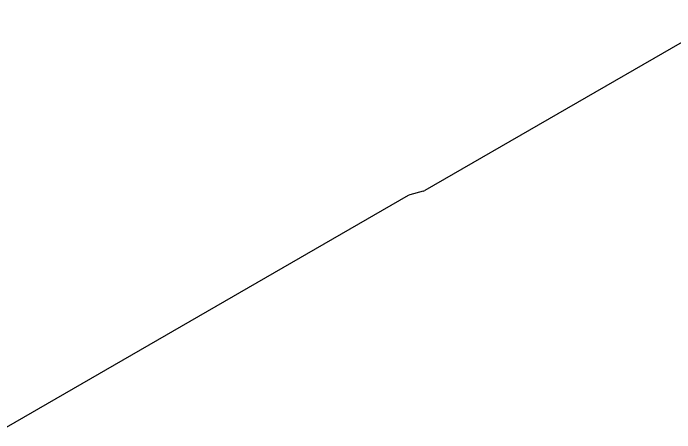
# Model space of a CAD drawing. Extents: x 0 to 258, y 0 to 184.
# Drawn here: x 33.04 to 44.76, y 37.64 to 45.07 of the extents above; entities that cross this region are included whole.
import ezdxf

# ---------------------------------------------------------------- set-up
doc = ezdxf.new("R2010")
doc.units = 0

msp = doc.modelspace()

# ---------------------------------------------------------------- linework, layer by layer
for p, q in [((45.772986, 45.07287), (40.330513, 41.931212)), ((40.038678, 41.844428), (32.75074, 37.637029)), ((40.066243, 41.856004), (40.038789, 41.844336)), ((40.303261, 41.91957), (40.066195, 41.85607)), ((40.303163, 41.919467), (40.330614, 41.931135))]:
    msp.add_line(p, q)

doc.saveas('drawing.dxf')
